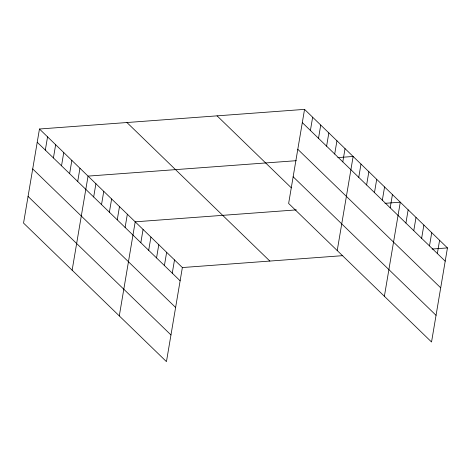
<?xml version="1.0" encoding="UTF-8"?>
<svg xmlns="http://www.w3.org/2000/svg" width="471" height="471" viewBox="0 0 471 471"><rect width="100%" height="100%" fill="white"/><g stroke="black" fill="none" stroke-linecap="round" stroke-linejoin="round"><path stroke-width="0.71" d="M39.464 129.007L23.55 223.089L166.451 361.628L182.365 267.546L39.464 129.007L304.549 109.372L447.45 247.911L431.536 341.993L288.635 203.454L304.549 109.372M45.322 150.102L47.559 136.855M53.417 157.95L55.66 144.703M61.518 165.804L63.756 152.557M69.614 173.652L71.857 160.405M77.709 181.5L79.952 168.259M72.134 270.195L88.048 176.107L296.277 160.688M93.67 196.972L95.907 183.725M101.53 204.591L103.767 191.344M109.39 212.215L111.627 198.968M117.25 219.833L119.487 206.586M125.109 227.452L127.347 214.205M119.293 315.911L135.206 221.823L296.365 209.889M140.829 242.689L143.066 229.448M148.689 250.313L150.926 237.066M156.543 257.931L158.786 244.685M164.403 265.55L166.646 252.303M172.262 273.168L174.505 259.921M310.407 130.467L312.644 117.22M318.502 138.315L320.745 125.074M326.603 146.169L328.84 132.922M334.698 154.017L336.942 140.77M342.8 161.871L345.037 148.624M337.224 250.56L353.138 156.472L337.825 157.608M358.755 177.337L360.992 164.096M366.615 184.962L368.852 171.715M374.474 192.58L376.712 179.333M382.334 200.199L384.572 186.952M390.194 207.817L392.431 194.57M384.377 296.277L400.291 202.194L384.984 203.325M405.914 223.06L408.151 209.813M413.773 230.678L416.011 217.431M421.633 238.297L423.871 225.05M429.493 245.915L431.73 232.668M437.353 253.533L439.59 240.292M182.365 267.546L342.806 255.659M432.142 249.041L447.45 247.911M302.311 122.619L445.207 261.158M297.796 149.295L440.697 287.834M293.15 176.778L436.046 315.317M217.072 115.848L291.331 187.847M126.94 122.525L269.842 261.064M37.221 142.248L180.122 280.787M32.711 168.93L175.612 307.469M28.06 196.413L170.961 334.952"/></g></svg>
